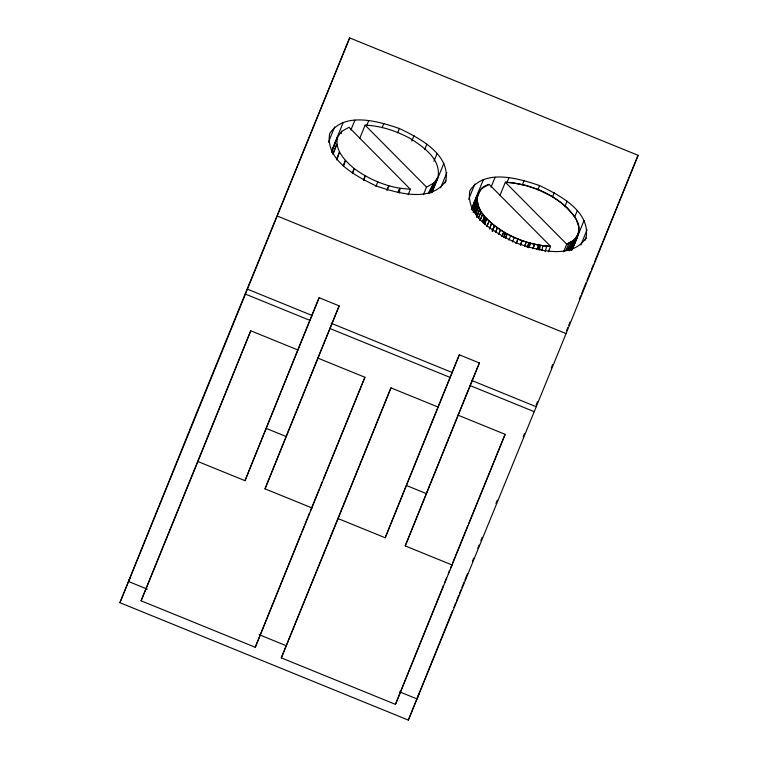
<?xml version="1.0" encoding="UTF-8"?>
<svg xmlns="http://www.w3.org/2000/svg" width="758" height="758" viewBox="0 0 758 758"><rect width="100%" height="100%" fill="white"/><g stroke="black" fill="none" stroke-linecap="round" stroke-linejoin="round"><path stroke-width="1.14" d="M489.213 184.383L481.965 188.382L477.805 194.114C474.224 212.032 492.226 224.624 505.415 232.971C519.325 240.523 534.684 245.696 550.592 246.341L489.213 184.383C472.206 188.477 475.332 210.051 486.702 218.702C503.511 235.406 527.009 245.147 550.592 246.341L548.366 251.789M536.92 249.486L538.758 245.128L538.455 249.77L540.113 245.355L539.639 249.969M399.428 192.892L399.902 188.278C383.368 185.378 367.649 178.528 354.166 168.551C345.089 160.886 334.259 150.065 337.594 137.037L341.754 131.305L349.012 127.306L410.381 189.263L408.155 194.702M571.873 249.78L578.127 234.459L578.904 227.362L576.241 219.375L573.237 214.628L566.889 207.521L561.555 202.954L552.212 196.587L537.972 189.528L525.474 185.312L513.128 182.83L505.349 182.233L500.024 195.289M445.846 180.859C450.47 154.168 419.364 138.117 399.362 128.49C378.668 121.432 344.558 111.218 329.673 133.56C325.049 160.251 356.156 176.301 376.158 185.937C396.851 192.987 430.961 203.21 445.846 180.859L444.955 183.038M586.057 237.936C590.681 211.245 559.575 195.194 539.573 185.568C518.879 178.518 484.769 168.295 469.884 190.637C465.251 217.328 496.367 233.379 516.369 243.015C537.062 250.064 571.172 260.288 586.057 237.936L585.167 240.125M541.979 250.311L542.813 245.744M341.233 133.588L341.754 131.305M545.087 251.798L546.764 246.151M571.892 249.695C576.118 240.513 582.618 229.238 576.241 219.375C560.996 196.047 532.448 184.08 505.349 182.233L566.719 244.19L563.611 251.808M363.793 180.404L365.204 175.894L363.414 180.262M504.004 237.481L505.415 232.971L503.625 237.339M352.735 173.032L354.166 168.551L352.385 172.919M492.586 231.237L494.377 225.628L492.15 231.086M343.545 166.04L345.402 160.44L343.166 165.898M483.756 223.117L485.613 217.518L483.377 222.985M336.76 159.9L339.489 152.121L336.808 158.668M476.971 216.977L479.7 209.199L476.574 216.835M333.113 154.12L336.827 144.143L332.809 153.959M473.741 210.089L477.038 201.221L473.466 209.947M398.234 192.693L399.902 188.278L410.381 189.263M516.293 243.46L517.97 239.045L516.179 243.422M498.773 234.345L500.451 229.949L498.669 234.317M502.042 236.411L503.729 231.986L501.938 236.354M505.453 238.353L507.13 233.928L505.349 238.296M492.274 231.124L494.377 225.628M495.647 232.223L497.333 227.826L495.543 232.194M520.414 245.042L522.101 240.637L520.31 245.005M489.497 228.869L491.61 223.364L489.384 228.821M524.583 246.445L526.279 242.048L524.47 246.407M484.57 224.207L486.702 218.702L484.466 224.169M486.92 226.557L489.052 221.052L486.816 226.519M480.117 220.559L482.694 213.946L480.022 220.502M532.912 248.681L534.636 244.294L532.808 248.662M387.139 190.192L388.854 185.805L386.76 190.031M478.478 218.171L481.065 211.567L478.383 218.114M527.35 247.269L529.065 242.882L526.971 247.108M331.54 152.377L337.594 137.037L331.805 151.23M472.187 208.355L477.805 194.114L472.016 208.308M476.659 216.902L479.7 209.199M537.034 249.505L538.758 245.128M429.843 193.025L433.766 183.123L437.916 177.381C441.507 159.464 423.504 146.872 410.315 138.534C396.406 130.973 381.047 125.809 365.138 125.155L359.813 138.212M475.541 214.561L478.592 206.858L475.465 214.495M570.054 250.102L573.977 240.201L578.127 234.459L571.684 249.723M474.697 212.259L477.758 204.556L474.641 212.202M473.257 212.212L477.208 202.32L473.191 212.136M472.992 209.957L476.934 200.14L472.916 209.957M569.173 250.709L573.124 240.883L576.156 237.927L578.127 234.459M119.906 602.686L195.934 414.493L349.656 37.9L638.094 155.314L566.074 333.596L408.344 720.1L119.906 602.686L349.656 37.9M130.566 576.563L128.566 581.519L147.213 589.108M297.818 349.94L319.127 297.714L339.158 305.872L317.848 358.098L364.911 377.257L255.256 647.275L141.092 600.8L250.746 330.782L297.818 349.94L244.995 480.686L197.923 461.518L250.746 330.782M244.995 480.686L319.127 297.714M312.097 508.002L265.025 488.834L317.848 358.098M265.025 488.834L339.158 305.872M255.256 647.275L301.03 533.973M301.911 531.794L304.119 526.346M304.991 524.166L307.634 517.629M438.02 407.027L459.339 354.791L479.369 362.949L458.05 415.176L505.122 434.334L395.468 704.362L281.303 657.878L390.957 387.859L438.02 407.027L385.206 537.763L338.134 518.605L390.957 387.859M476.943 198.037L472.111 210.032L479.786 190.646L476.659 198.255M385.206 537.763L459.339 354.791M452.308 565.08L405.236 545.912L458.05 415.176M405.236 545.912L479.369 362.949M395.468 704.362L443.449 585.602M444.766 582.334L446.528 577.975M408.344 720.1L452.545 610.692M453.871 607.404L455.634 603.027M456.515 600.848L458.732 595.371M459.613 593.182L460.94 589.904M461.821 587.715L464.029 582.239M464.919 580.06L467.572 573.493M472.433 561.46L473.759 558.172M477.739 548.328L479.056 545.04M480.828 540.672L482.154 537.384M419.003 693.987L416.995 698.933L399.447 691.798M471.94 209.104L477.237 196.028M571.295 249.922L576.156 237.927L571.238 249.969M141.092 600.8L197.923 461.518M328.413 142.239L334.657 126.937M331.663 150.785L343.251 122.37M350.878 130.016L354.886 120.181M366.531 125.98L368.767 120.513M382.146 127.714L383.936 123.346M397.58 132.858L399.362 128.49M375.968 186.345L377.759 181.967M411.774 141.054L414.001 135.587M424.622 149.62L426.849 144.162M433.917 161.274L437.034 153.618M423.4 194.73L426.508 187.112L433.766 183.123L429.739 192.968M431.662 192.703L437.916 177.381L431.473 192.646M432.268 191.746L443.866 163.33M440.625 187.918L446.869 172.616M308.08 516.539L309.406 513.28M310.297 511.1L319.175 489.336M320.065 487.157L322.283 481.718M323.173 479.549L364.911 377.257M281.303 657.878L338.134 518.605M468.624 199.316L474.868 184.014M471.429 208.952L483.462 179.447M471.599 209.369L478.658 192.324L471.988 208.649M491.089 187.093L495.097 177.258M506.742 183.057L508.978 177.59M522.357 184.791L524.148 180.423M508.874 240.125L510.655 235.757M512.484 241.84L514.275 237.462M537.792 189.936L539.573 185.568M552.43 197.033L554.212 192.665M564.833 206.697L567.06 201.24M574.573 217.252L577.245 210.696M571.92 249.391L578.705 232.545L571.996 248.861M572.034 249.913L584.077 220.407M580.836 244.995L587.08 229.693M448.291 573.616L449.617 570.357M450.508 568.178L451.834 564.909M452.725 562.739L454.952 557.301M455.833 555.121L467.828 525.739M468.709 523.57L505.122 434.334M495.969 503.483L497.305 500.204M523.181 436.788L524.527 433.51M536.124 405.085L537.46 401.806M551.293 367.905L552.629 364.626M566.463 330.734L567.808 327.456M568.699 325.267L570.035 321.989M579.396 299.05L580.732 295.781M581.623 293.611L586.067 282.715M586.957 280.536L590.51 271.828M591.401 269.649L593.628 264.21M594.518 262.031L638.094 155.314M569.087 250.727L573.124 240.883L566.719 244.19L573.977 240.201L569.95 250.045M472.187 209.132L473.523 205.873M474.423 203.694L475.759 200.434M565.676 250.614L569.087 243.242M397.893 192.532L399.902 188.278M538.104 249.609L540.113 245.355M566.946 250.566L571.219 242.143M568.112 250.159L573.124 240.883M428.118 193.337L433.766 183.123M568.329 250.415L573.977 240.201M277.636 216.182L566.074 333.596M247.8 289.3L312.504 315.641M331.142 323.23L451.787 372.339M471.523 380.383L536.228 406.724M245.791 294.256L309.889 320.35M329.512 328.337L450.508 377.588M470.131 385.576L534.229 411.67M266.314 428.45L286.344 436.608M406.525 485.527L426.555 493.685M259.075 634.645L286.486 645.807M365.138 125.155L426.508 187.112M484.58 216.333L482.439 221.838L484.58 216.333M530.467 243.271L528.762 247.658L530.467 243.271M574.772 239.481L570.802 249.297L574.772 239.481"/></g></svg>
